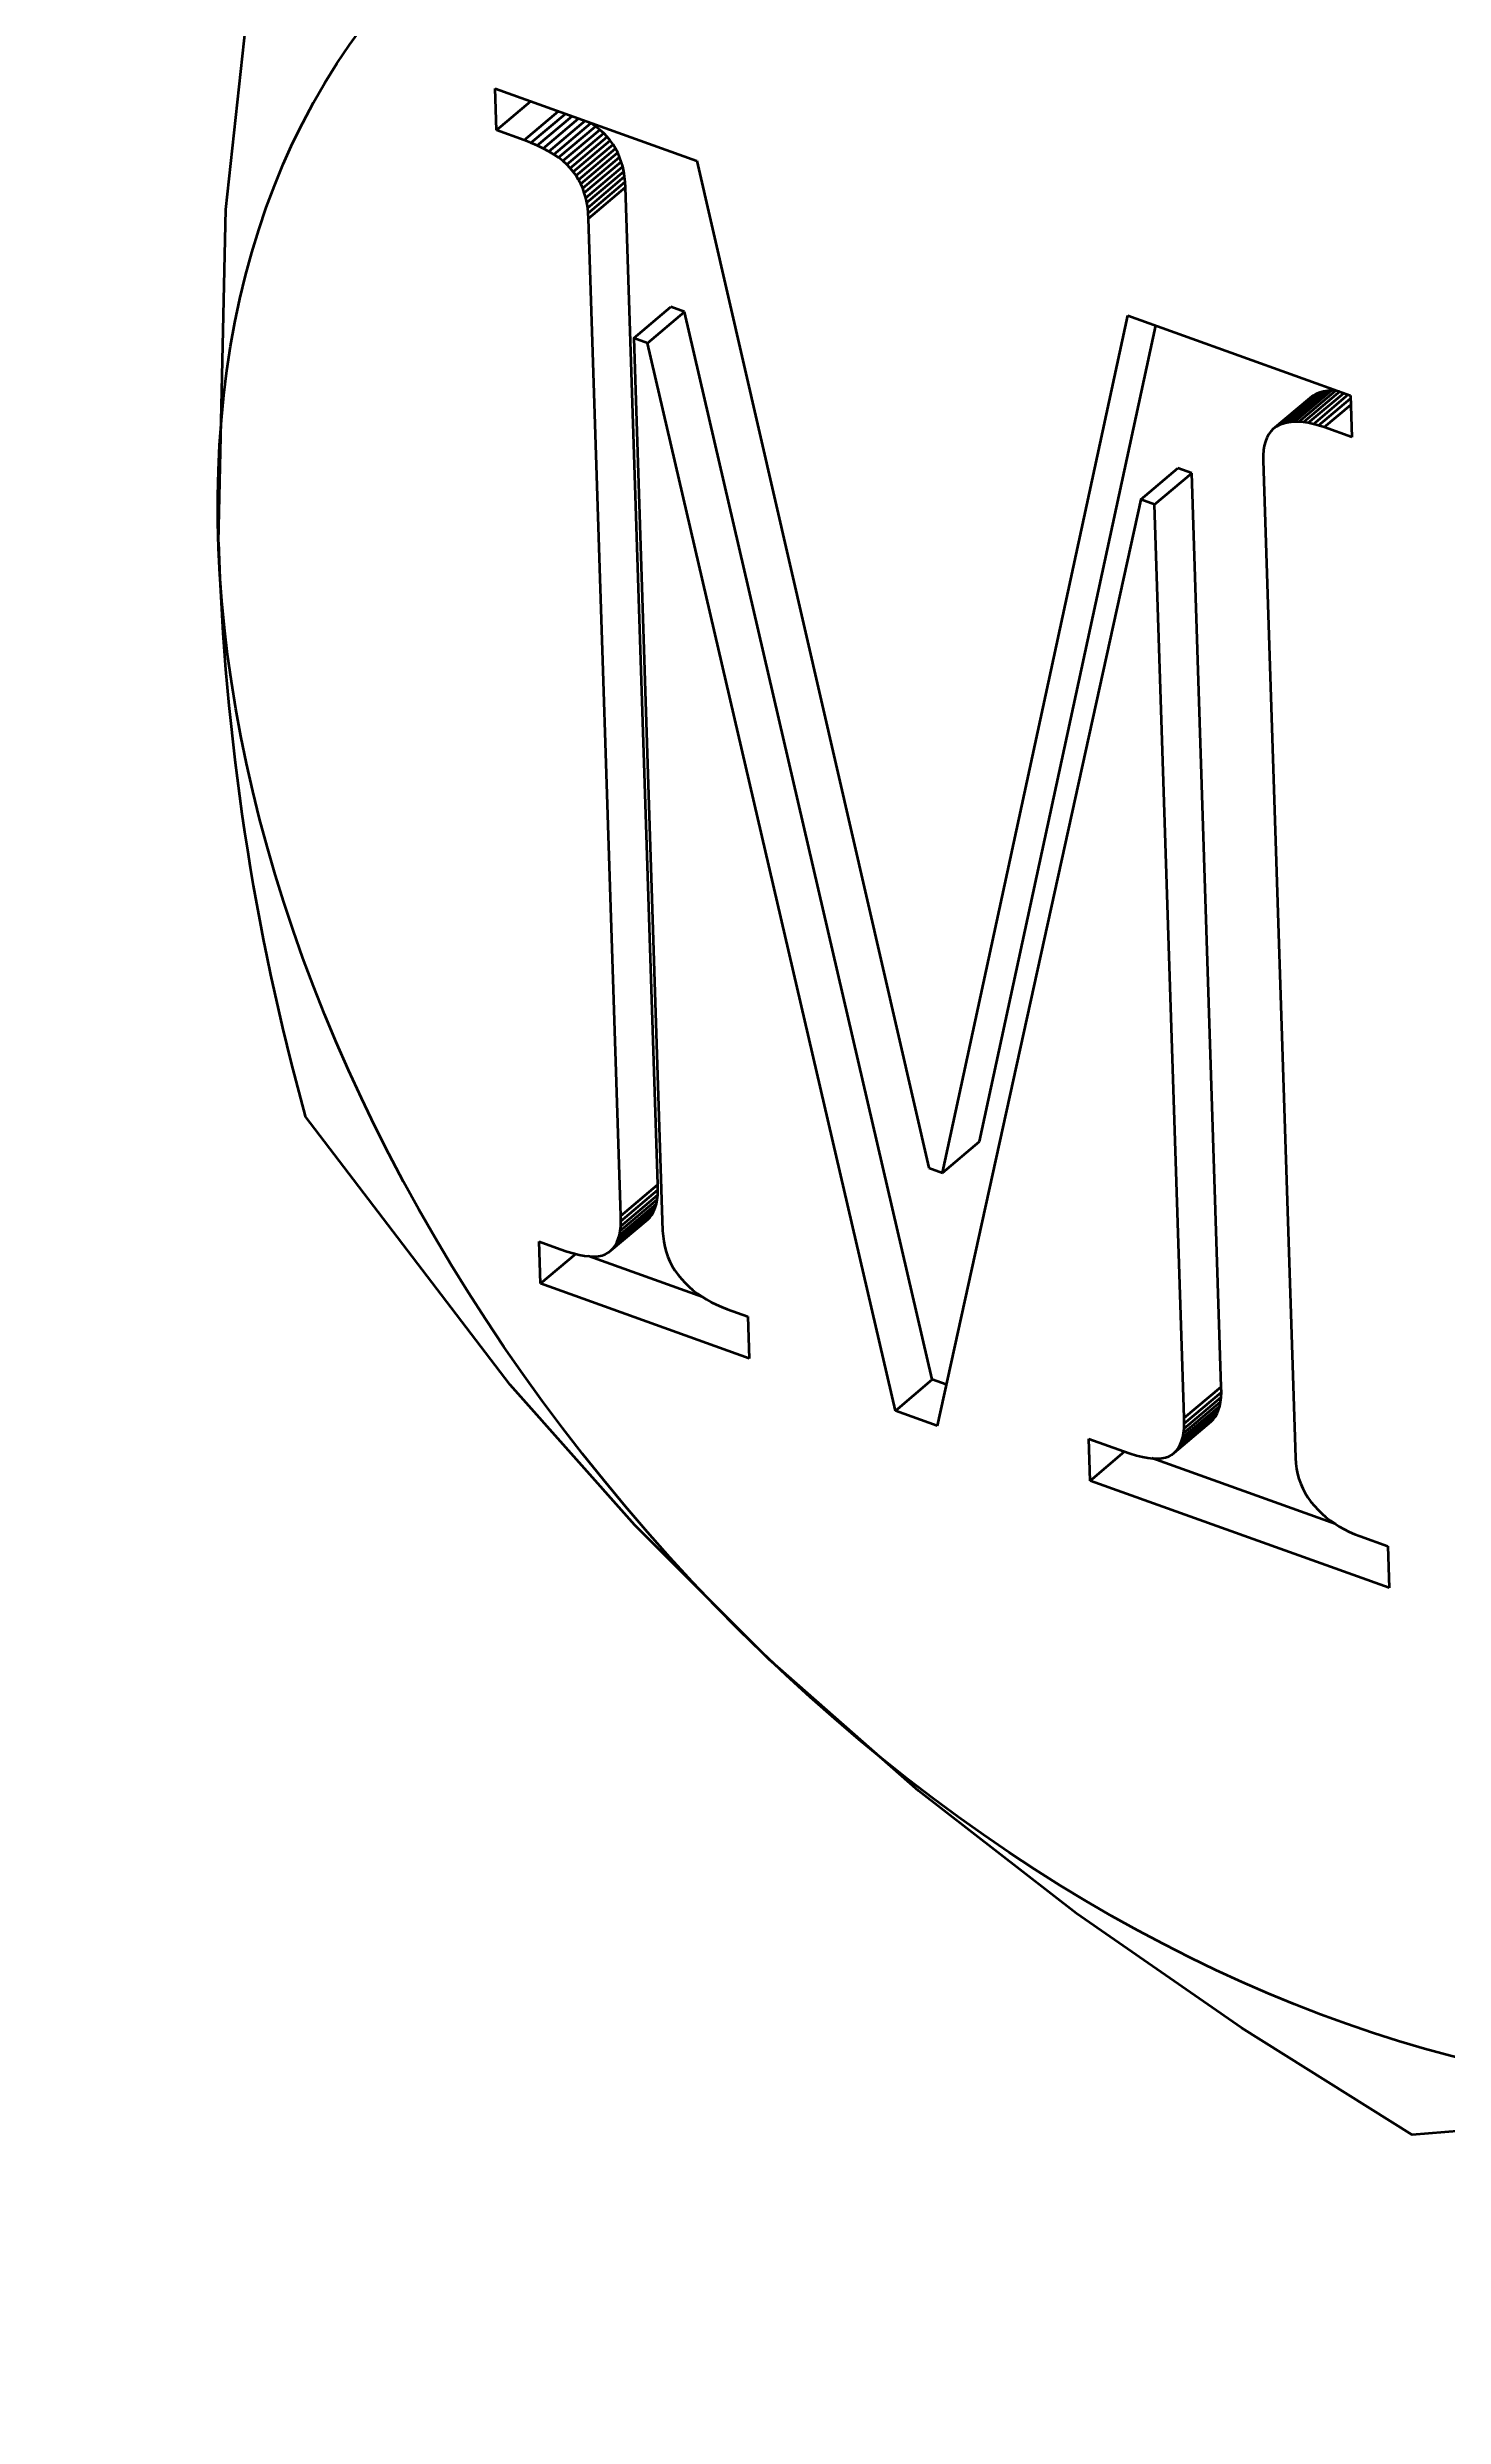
# Model space of a CAD drawing. Header units: millimetres. Extents: x 7914 to 16415, y -883 to 305.
# Drawn here: x 9129.92 to 9135.23, y -370.65 to -361.64 of the extents above; entities that cross this region are included whole.
import ezdxf

# ---------------------------------------------------------------- set-up
doc = ezdxf.new("R2010")
doc.units = ezdxf.units.MM
doc.layers.add('word_dim', color=253, linetype='Continuous')
doc.styles.get("Standard").update_dxf_attribs({"font": 'romans.shx', "bigfont": 'bigfont.shx'})
doc.dimstyles.new('RS1-4', dxfattribs={"dimscale": 4, "dimtxt": 3.5, "dimasz": 3, "dimexe": 1, "dimexo": 0, "dimgap": 1, "dimtad": 3, "dimdsep": 46, "dimtxsty": 'Standard', "dimblk1": 'OPEN', "dimblk2": 'OPEN', "dimsah": 1, "dimcen": 0, "dimclrd": 256, "dimclre": 256, "dimclrt": 3, "dimadec": 0, "dimazin": 0, "dimtfac": 1, "dimtmove": 0, "dimatfit": 3, "dimldrblk": 'OPEN', "dimfxl": 0, "dimtolj": 1, "dimtzin": 0, "dimarcsym": 0})

# ---------------------------------------------------------------- blocks, each defined once
blk = doc.blocks.new('A$C091E3375')
at = {"color": 7, "lineweight": 35, "ltscale": 0.003979}
for p, q in [((-26.1671, -94.5188), (-26.1722, -94.3598)), ((-22.9198, -95.5268), (-22.9146, -95.6858))]:
    blk.add_line(p, q, dxfattribs=at)
at = {"color": 7, "lineweight": 35, "ltscale": 0.020368}
blk.add_line((-26.1722, -94.3598), (-25.4054, -94.6349), dxfattribs=at)
at = {"color": 7, "lineweight": 35, "ltscale": 0.004275}
blk.add_line((-26.1671, -94.5188), (-26.0365, -94.4085), dxfattribs=at)
at = {"color": 7, "lineweight": 35, "ltscale": 0.004277}
blk.add_line((-26.0614, -94.5568), (-25.9306, -94.4465), dxfattribs=at)
at = {"color": 7, "lineweight": 35, "ltscale": 0.00429}
blk.add_line((-26.0356, -94.5665), (-25.9045, -94.4558), dxfattribs=at)
at = {"color": 7, "lineweight": 35, "ltscale": 0.004333}
blk.add_line((-26.0116, -94.5768), (-25.8791, -94.465), dxfattribs=at)
at = {"color": 7, "lineweight": 35, "ltscale": 0.004403}
blk.add_line((-25.989, -94.5875), (-25.8544, -94.4738), dxfattribs=at)
at = {"color": 7, "lineweight": 35, "ltscale": 0.004602}
for p, q in [((-25.968, -94.5987), (-25.8273, -94.4799)), ((-25.9143, -94.6352), (-25.7736, -94.5165)), ((-25.8994, -94.6484), (-25.7587, -94.5297)), ((-25.8862, -94.6621), (-25.7456, -94.5433)), ((-25.8745, -94.6763), (-25.7338, -94.5575)), ((-25.8641, -94.691), (-25.7235, -94.5722)), ((-25.8547, -94.7064), (-25.7141, -94.5876)), ((-25.8389, -94.7393), (-25.6983, -94.6205)), ((-25.8273, -94.7749), (-25.6867, -94.6561)), ((-25.8231, -94.7937), (-25.6824, -94.6749)), ((-25.8199, -94.8132), (-25.6793, -94.6944)), ((-25.8165, -94.8543), (-25.6759, -94.7355)), ((-25.6449, -95.3089), (-25.5042, -95.1901)), ((-25.592, -95.3278), (-25.4514, -95.209)), ((-23.2136, -95.654), (-23.073, -95.5353)), ((-23.2027, -95.6459), (-23.0621, -95.5271)), ((-23.1772, -95.634), (-23.0366, -95.5152)), ((-23.1632, -95.6302), (-23.0225, -95.5114)), ((-23.1481, -95.6277), (-23.0075, -95.5089)), ((-23.1324, -95.6266), (-22.9918, -95.5078)), ((-23.1158, -95.6268), (-22.9752, -95.508)), ((-23.0983, -95.6283), (-22.9577, -95.5095)), ((-23.7171, -95.9219), (-23.5765, -95.8031)), ((-23.6643, -95.9409), (-23.5236, -95.8221)), ((-24.4704, -98.4816), (-24.3298, -98.3628)), ((-25.6936, -98.6454), (-25.5529, -98.5267)), ((-25.7037, -98.7334), (-25.5631, -98.6147)), ((-25.6994, -98.7187), (-25.5588, -98.6)), ((-25.6964, -98.7026), (-25.5557, -98.5838)), ((-25.6943, -98.685), (-25.5537, -98.5662)), ((-25.6933, -98.6659), (-25.5527, -98.5471)), ((-25.7315, -98.7779), (-25.5909, -98.6592)), ((-25.7154, -98.7586), (-25.5748, -98.6398)), ((-24.6502, -99.3866), (-24.5096, -99.2678)), ((-23.5524, -99.4535), (-23.4118, -99.3347)), ((-23.5516, -99.4139), (-23.411, -99.2952)), ((-23.5515, -99.4344), (-23.4108, -99.3156)), ((-23.5897, -99.5464), (-23.4491, -99.4277)), ((-23.581, -99.5375), (-23.4404, -99.4187)), ((-23.5736, -99.5271), (-23.4329, -99.4083)), ((-23.5671, -99.5152), (-23.4265, -99.3965)), ((-23.5618, -99.5019), (-23.4212, -99.3832)), ((-23.5576, -99.4872), (-23.4169, -99.3685))]:
    blk.add_line(p, q, dxfattribs=at)
at = {"color": 7, "lineweight": 35, "ltscale": 0.002808}
for p, q in [((-26.0614, -94.5568), (-26.1671, -94.5188)), ((-22.9146, -95.6858), (-23.0203, -95.6479)), ((-22.8836, -99.8631), (-22.7779, -99.9011))]:
    blk.add_line(p, q, dxfattribs=at)
at = {"color": 7, "lineweight": 35, "ltscale": 0.00068811}
blk.add_line((-26.0356, -94.5665), (-26.0614, -94.5568), dxfattribs=at)
at = {"color": 7, "lineweight": 35, "ltscale": 0.000653568}
blk.add_line((-26.0116, -94.5768), (-26.0356, -94.5665), dxfattribs=at)
at = {"color": 7, "lineweight": 35, "ltscale": 0.004604}
for p, q in [((-25.9486, -94.6104), (-25.8078, -94.4916)), ((-25.8464, -94.7225), (-25.7056, -94.6037)), ((-25.8327, -94.7568), (-25.692, -94.638)), ((-25.8177, -94.8334), (-25.677, -94.7146)), ((-25.723, -98.769), (-25.5822, -98.6503)), ((-25.7091, -98.7468), (-25.5683, -98.628)), ((-23.5545, -99.4711), (-23.4138, -99.3523))]:
    blk.add_line(p, q, dxfattribs=at)
at = {"color": 7, "lineweight": 35, "ltscale": 0.004603}
blk.add_line((-25.9306, -94.6225), (-25.7899, -94.5038), dxfattribs=at)
at = {"color": 7, "lineweight": 35, "ltscale": 0.00054257}
blk.add_line((-25.7899, -94.5038), (-25.8078, -94.4916), dxfattribs=at)
at = {"color": 7, "lineweight": 35, "ltscale": 0.000514303}
for p, q in [((-25.7736, -94.5165), (-25.7899, -94.5038)), ((-23.0131, -99.7911), (-22.9969, -99.8037))]:
    blk.add_line(p, q, dxfattribs=at)
at = {"color": 7, "lineweight": 35, "ltscale": 0.00049724}
for p, q in [((-25.7587, -94.5297), (-25.7736, -94.5165)), ((-25.8994, -94.6484), (-25.9143, -94.6352))]:
    blk.add_line(p, q, dxfattribs=at)
at = {"color": 7, "lineweight": 35, "ltscale": 0.000474821}
for p, q in [((-25.7456, -94.5433), (-25.7587, -94.5297)), ((-25.8862, -94.6621), (-25.8994, -94.6484))]:
    blk.add_line(p, q, dxfattribs=at)
at = {"color": 7, "lineweight": 35, "ltscale": 0.00045951}
for p, q in [((-25.7338, -94.5575), (-25.7456, -94.5433)), ((-25.8745, -94.6763), (-25.8862, -94.6621))]:
    blk.add_line(p, q, dxfattribs=at)
at = {"color": 7, "lineweight": 35, "ltscale": 0.00045002}
for p, q in [((-25.7235, -94.5722), (-25.7338, -94.5575)), ((-25.8641, -94.691), (-25.8745, -94.6763))]:
    blk.add_line(p, q, dxfattribs=at)
at = {"color": 7, "lineweight": 35, "ltscale": 0.000451941}
for p, q in [((-25.7141, -94.5876), (-25.7235, -94.5722)), ((-25.8547, -94.7064), (-25.8641, -94.691))]:
    blk.add_line(p, q, dxfattribs=at)
at = {"color": 7, "lineweight": 35, "ltscale": 0.000624539}
blk.add_line((-25.989, -94.5875), (-26.0116, -94.5768), dxfattribs=at)
at = {"color": 7, "lineweight": 35, "ltscale": 0.000595273}
blk.add_line((-25.968, -94.5987), (-25.989, -94.5875), dxfattribs=at)
at = {"color": 7, "lineweight": 35, "ltscale": 0.000566814}
blk.add_line((-25.9486, -94.6104), (-25.968, -94.5987), dxfattribs=at)
at = {"color": 7, "lineweight": 35, "ltscale": 0.000541713}
blk.add_line((-25.9306, -94.6225), (-25.9486, -94.6104), dxfattribs=at)
at = {"color": 7, "lineweight": 35, "ltscale": 0.000517649}
blk.add_line((-25.9143, -94.6352), (-25.9306, -94.6225), dxfattribs=at)
at = {"color": 7, "lineweight": 35, "ltscale": 0.000453196}
blk.add_line((-25.7056, -94.6037), (-25.7141, -94.5876), dxfattribs=at)
at = {"color": 7, "lineweight": 35, "ltscale": 0.000459226}
blk.add_line((-25.6983, -94.6205), (-25.7056, -94.6037), dxfattribs=at)
at = {"color": 7, "lineweight": 35, "ltscale": 0.000464359}
blk.add_line((-25.692, -94.638), (-25.6983, -94.6205), dxfattribs=at)
at = {"color": 7, "lineweight": 35, "ltscale": 0.000471803}
blk.add_line((-25.6867, -94.6561), (-25.692, -94.638), dxfattribs=at)
at = {"color": 7, "lineweight": 35, "ltscale": 0.000481956}
for p, q in [((-25.6824, -94.6749), (-25.6867, -94.6561)), ((-25.8231, -94.7937), (-25.8273, -94.7749))]:
    blk.add_line(p, q, dxfattribs=at)
at = {"color": 7, "lineweight": 35, "ltscale": 0.098199}
blk.add_line((-25.4054, -94.6349), (-24.5233, -98.4626), dxfattribs=at)
at = {"color": 7, "lineweight": 35, "ltscale": 0.000451786}
blk.add_line((-25.8464, -94.7225), (-25.8547, -94.7064), dxfattribs=at)
at = {"color": 7, "lineweight": 35, "ltscale": 0.000460452}
blk.add_line((-25.8389, -94.7393), (-25.8464, -94.7225), dxfattribs=at)
at = {"color": 7, "lineweight": 35, "ltscale": 0.000463325}
blk.add_line((-25.8327, -94.7568), (-25.8389, -94.7393), dxfattribs=at)
at = {"color": 7, "lineweight": 35, "ltscale": 0.000494686}
for p, q in [((-25.6793, -94.6944), (-25.6824, -94.6749)), ((-25.8199, -94.8132), (-25.8231, -94.7937))]:
    blk.add_line(p, q, dxfattribs=at)
at = {"color": 7, "lineweight": 35, "ltscale": 0.000508383}
blk.add_line((-25.677, -94.7146), (-25.6793, -94.6944), dxfattribs=at)
at = {"color": 7, "lineweight": 35, "ltscale": 0.000522573}
blk.add_line((-25.6759, -94.7355), (-25.677, -94.7146), dxfattribs=at)
at = {"color": 7, "lineweight": 35, "ltscale": 0.094828}
for p, q in [((-25.5529, -98.5267), (-25.6759, -94.7355)), ((-25.6936, -98.6454), (-25.8165, -94.8543)), ((-23.2515, -95.7746), (-23.1286, -99.5657))]:
    blk.add_line(p, q, dxfattribs=at)
at = {"color": 7, "lineweight": 35, "ltscale": 0.000472661}
blk.add_line((-25.8273, -94.7749), (-25.8327, -94.7568), dxfattribs=at)
at = {"color": 7, "lineweight": 35, "ltscale": 0.000508044}
blk.add_line((-25.8177, -94.8334), (-25.8199, -94.8132), dxfattribs=at)
at = {"color": 7, "lineweight": 35, "ltscale": 0.000522742}
blk.add_line((-25.8165, -94.8543), (-25.8177, -94.8334), dxfattribs=at)
at = {"color": 7, "lineweight": 35, "ltscale": 0.001404}
for p, q in [((-25.4514, -95.209), (-25.5042, -95.1901)), ((-25.592, -95.3278), (-25.6449, -95.3089)), ((-23.5236, -95.8221), (-23.5765, -95.8031)), ((-23.6643, -95.9409), (-23.7171, -95.9219)), ((-24.5233, -98.4626), (-24.4704, -98.4816))]:
    blk.add_line(p, q, dxfattribs=at)
at = {"color": 7, "lineweight": 35, "ltscale": 0.104165}
for p, q in [((-24.5096, -99.2678), (-25.4514, -95.209)), ((-24.6502, -99.3866), (-25.592, -95.3278))]:
    blk.add_line(p, q, dxfattribs=at)
at = {"color": 7, "lineweight": 35, "ltscale": 0.083343}
blk.add_line((-24.4704, -98.4816), (-23.7659, -95.2231), dxfattribs=at)
at = {"color": 7, "lineweight": 35, "ltscale": 0.079326}
blk.add_line((-24.3298, -98.3628), (-23.6593, -95.2614), dxfattribs=at)
at = {"color": 7, "lineweight": 35, "ltscale": 0.022476}
blk.add_line((-23.7659, -95.2231), (-22.9198, -95.5268), dxfattribs=at)
at = {"color": 7, "lineweight": 35, "ltscale": 0.084882}
blk.add_line((-25.6449, -95.3089), (-25.5349, -98.7024), dxfattribs=at)
at = {"color": 7, "lineweight": 35, "ltscale": 0.004601}
blk.add_line((-23.1905, -95.6392), (-23.0499, -95.5205), dxfattribs=at)
at = {"color": 7, "lineweight": 35, "ltscale": 0.004405}
blk.add_line((-23.0802, -95.6312), (-22.9455, -95.5175), dxfattribs=at)
at = {"color": 7, "lineweight": 35, "ltscale": 0.000339966}
for p, q in [((-23.0621, -95.5271), (-23.073, -95.5353)), ((-23.2027, -95.6459), (-23.2136, -95.654))]:
    blk.add_line(p, q, dxfattribs=at)
at = {"color": 7, "lineweight": 35, "ltscale": 0.000346828}
blk.add_line((-23.0499, -95.5205), (-23.0621, -95.5271), dxfattribs=at)
at = {"color": 7, "lineweight": 35, "ltscale": 0.004332}
blk.add_line((-23.061, -95.6354), (-22.9287, -95.5235), dxfattribs=at)
at = {"color": 7, "lineweight": 35, "ltscale": 0.00035759}
for p, q in [((-23.0366, -95.5152), (-23.0499, -95.5205)), ((-25.5683, -98.628), (-25.5631, -98.6147)), ((-23.4265, -99.3965), (-23.4212, -99.3832)), ((-23.5671, -99.5152), (-23.5618, -99.5019))]:
    blk.add_line(p, q, dxfattribs=at)
at = {"color": 7, "lineweight": 35, "ltscale": 0.003982}
blk.add_line((-23.0411, -95.6409), (-22.9194, -95.5381), dxfattribs=at)
at = {"color": 7, "lineweight": 35, "ltscale": 0.00036388}
for p, q in [((-23.0225, -95.5114), (-23.0366, -95.5152)), ((-23.1632, -95.6302), (-23.1772, -95.634))]:
    blk.add_line(p, q, dxfattribs=at)
at = {"color": 7, "lineweight": 35, "ltscale": 0.000380544}
for p, q in [((-23.0075, -95.5089), (-23.0225, -95.5114)), ((-23.1481, -95.6277), (-23.1632, -95.6302))]:
    blk.add_line(p, q, dxfattribs=at)
at = {"color": 7, "lineweight": 35, "ltscale": 0.003328}
blk.add_line((-23.0203, -95.6479), (-22.9187, -95.5619), dxfattribs=at)
at = {"color": 7, "lineweight": 35, "ltscale": 0.000394634}
for p, q in [((-22.9918, -95.5078), (-23.0075, -95.5089)), ((-23.1324, -95.6266), (-23.1481, -95.6277))]:
    blk.add_line(p, q, dxfattribs=at)
at = {"color": 7, "lineweight": 35, "ltscale": 0.000415064}
for p, q in [((-22.9752, -95.508), (-22.9918, -95.5078)), ((-23.1158, -95.6268), (-23.1324, -95.6266))]:
    blk.add_line(p, q, dxfattribs=at)
at = {"color": 7, "lineweight": 35, "ltscale": 0.000347556}
blk.add_line((-23.1905, -95.6392), (-23.2027, -95.6459), dxfattribs=at)
at = {"color": 7, "lineweight": 35, "ltscale": 0.000357033}
blk.add_line((-23.1772, -95.634), (-23.1905, -95.6392), dxfattribs=at)
at = {"color": 7, "lineweight": 35, "ltscale": 0.000438065}
blk.add_line((-23.0983, -95.6283), (-23.1158, -95.6268), dxfattribs=at)
at = {"color": 7, "lineweight": 35, "ltscale": 0.000460333}
blk.add_line((-23.0802, -95.6312), (-23.0983, -95.6283), dxfattribs=at)
at = {"color": 7, "lineweight": 35, "ltscale": 0.000490887}
blk.add_line((-23.061, -95.6354), (-23.0802, -95.6312), dxfattribs=at)
at = {"color": 7, "lineweight": 35, "ltscale": 0.000516045}
blk.add_line((-23.0411, -95.6409), (-23.061, -95.6354), dxfattribs=at)
at = {"color": 7, "lineweight": 35, "ltscale": 0.000547185}
blk.add_line((-23.0203, -95.6479), (-23.0411, -95.6409), dxfattribs=at)
at = {"color": 7, "lineweight": 35, "ltscale": 0.000474212}
blk.add_line((-23.2502, -95.7352), (-23.2515, -95.7541), dxfattribs=at)
at = {"color": 7, "lineweight": 35, "ltscale": 0.000438997}
blk.add_line((-23.2474, -95.7179), (-23.2502, -95.7352), dxfattribs=at)
at = {"color": 7, "lineweight": 35, "ltscale": 0.000409311}
blk.add_line((-23.2434, -95.702), (-23.2474, -95.7179), dxfattribs=at)
at = {"color": 7, "lineweight": 35, "ltscale": 0.00038147}
blk.add_line((-23.238, -95.6877), (-23.2434, -95.702), dxfattribs=at)
at = {"color": 7, "lineweight": 35, "ltscale": 0.000363159}
blk.add_line((-23.2312, -95.6749), (-23.238, -95.6877), dxfattribs=at)
at = {"color": 7, "lineweight": 35, "ltscale": 0.000345537}
blk.add_line((-23.2231, -95.6637), (-23.2312, -95.6749), dxfattribs=at)
at = {"color": 7, "lineweight": 35, "ltscale": 0.0003388}
blk.add_line((-23.2136, -95.654), (-23.2231, -95.6637), dxfattribs=at)
at = {"color": 7, "lineweight": 35, "ltscale": 0.086871}
for p, q in [((-23.411, -99.2952), (-23.5236, -95.8221)), ((-23.5516, -99.4139), (-23.6643, -95.9409))]:
    blk.add_line(p, q, dxfattribs=at)
at = {"color": 7, "lineweight": 35, "ltscale": 0.000511169}
blk.add_line((-23.2515, -95.7541), (-23.2515, -95.7746), dxfattribs=at)
at = {"color": 7, "lineweight": 35, "ltscale": 0.090144}
blk.add_line((-23.7171, -95.9219), (-24.4915, -99.4435), dxfattribs=at)
at = {"color": 7, "lineweight": 35, "ltscale": 0.000511206}
for p, q in [((-25.5527, -98.5471), (-25.5529, -98.5267)), ((-25.6933, -98.6659), (-25.6936, -98.6454))]:
    blk.add_line(p, q, dxfattribs=at)
at = {"color": 7, "lineweight": 35, "ltscale": 0.000382935}
for p, q in [((-25.5631, -98.6147), (-25.5588, -98.6)), ((-25.7037, -98.7334), (-25.6994, -98.7187)), ((-23.4212, -99.3832), (-23.4169, -99.3685)), ((-23.5618, -99.5019), (-23.5576, -99.4872))]:
    blk.add_line(p, q, dxfattribs=at)
at = {"color": 7, "lineweight": 35, "ltscale": 0.000411493}
for p, q in [((-25.5588, -98.6), (-25.5557, -98.5838)), ((-25.6994, -98.7187), (-25.6964, -98.7026)), ((-23.5576, -99.4872), (-23.5545, -99.4711))]:
    blk.add_line(p, q, dxfattribs=at)
at = {"color": 7, "lineweight": 35, "ltscale": 0.000442505}
for p, q in [((-25.5557, -98.5838), (-25.5537, -98.5662)), ((-25.6964, -98.7026), (-25.6943, -98.685)), ((-23.5545, -99.4711), (-23.5524, -99.4535))]:
    blk.add_line(p, q, dxfattribs=at)
at = {"color": 7, "lineweight": 35, "ltscale": 0.000478224}
for p, q in [((-25.5537, -98.5662), (-25.5527, -98.5471)), ((-25.6943, -98.685), (-25.6933, -98.6659)), ((-23.4118, -99.3347), (-23.4108, -99.3156)), ((-23.5524, -99.4535), (-23.5515, -99.4344))]:
    blk.add_line(p, q, dxfattribs=at)
at = {"color": 7, "lineweight": 35, "ltscale": 0.00031077}
for p, q in [((-25.5909, -98.6592), (-25.5822, -98.6503)), ((-23.4491, -99.4277), (-23.4404, -99.4187)), ((-23.5897, -99.5464), (-23.581, -99.5375))]:
    blk.add_line(p, q, dxfattribs=at)
at = {"color": 7, "lineweight": 35, "ltscale": 0.000320525}
for p, q in [((-25.5822, -98.6503), (-25.5748, -98.6398)), ((-23.4404, -99.4187), (-23.4329, -99.4083)), ((-23.581, -99.5375), (-23.5736, -99.5271))]:
    blk.add_line(p, q, dxfattribs=at)
at = {"color": 7, "lineweight": 35, "ltscale": 0.000337326}
for p, q in [((-25.5748, -98.6398), (-25.5683, -98.628)), ((-23.4329, -99.4083), (-23.4265, -99.3965)), ((-23.5736, -99.5271), (-23.5671, -99.5152))]:
    blk.add_line(p, q, dxfattribs=at)
at = {"color": 7, "lineweight": 35, "ltscale": 0.000522929}
blk.add_line((-25.5349, -98.7024), (-25.5335, -98.7233), dxfattribs=at)
at = {"color": 7, "lineweight": 35, "ltscale": 0.00398}
for p, q in [((-25.9987, -98.9028), (-26.004, -98.7436)), ((-25.2106, -99.0282), (-25.2055, -99.1874)), ((-23.9097, -99.6523), (-23.9149, -99.4932)), ((-22.7779, -99.9011), (-22.7728, -100.0602))]:
    blk.add_line(p, q, dxfattribs=at)
at = {"color": 7, "lineweight": 35, "ltscale": 0.002107}
for p, q in [((-26.004, -98.7436), (-25.9246, -98.7721)), ((-25.29, -98.9998), (-25.2106, -99.0282))]:
    blk.add_line(p, q, dxfattribs=at)
at = {"color": 7, "lineweight": 35, "ltscale": 0.004362}
blk.add_line((-25.9987, -98.9028), (-25.8654, -98.7901), dxfattribs=at)
at = {"color": 7, "lineweight": 35, "ltscale": 0.000676507}
for p, q in [((-25.9246, -98.7721), (-25.899, -98.7807)), ((-23.7828, -99.5406), (-23.7572, -99.5492))]:
    blk.add_line(p, q, dxfattribs=at)
at = {"color": 7, "lineweight": 35, "ltscale": 0.000626711}
for p, q in [((-25.899, -98.7807), (-25.875, -98.7878)), ((-23.7572, -99.5492), (-23.7331, -99.5563))]:
    blk.add_line(p, q, dxfattribs=at)
at = {"color": 7, "lineweight": 35, "ltscale": 0.000574388}
for p, q in [((-25.875, -98.7878), (-25.8526, -98.7932)), ((-23.7331, -99.5563), (-23.7108, -99.5617))]:
    blk.add_line(p, q, dxfattribs=at)
at = {"color": 7, "lineweight": 35, "ltscale": 0.000530631}
for p, q in [((-25.8526, -98.7932), (-25.8317, -98.797)), ((-23.7108, -99.5617), (-23.6899, -99.5655))]:
    blk.add_line(p, q, dxfattribs=at)
at = {"color": 7, "lineweight": 35, "ltscale": 0.00047906}
blk.add_line((-25.8317, -98.797), (-25.8127, -98.7992), dxfattribs=at)
at = {"color": 7, "lineweight": 35, "ltscale": 0.011552}
blk.add_line((-25.3822, -98.9548), (-25.8171, -98.7987), dxfattribs=at)
at = {"color": 7, "lineweight": 35, "ltscale": 0.000439668}
blk.add_line((-25.8127, -98.7992), (-25.7951, -98.7997), dxfattribs=at)
at = {"color": 7, "lineweight": 35, "ltscale": 0.000397786}
for p, q in [((-25.7951, -98.7997), (-25.7793, -98.7986)), ((-23.6533, -99.5682), (-23.6374, -99.5671))]:
    blk.add_line(p, q, dxfattribs=at)
at = {"color": 7, "lineweight": 35, "ltscale": 0.000363313}
blk.add_line((-25.7793, -98.7986), (-25.765, -98.7959), dxfattribs=at)
at = {"color": 7, "lineweight": 35, "ltscale": 0.00033586}
blk.add_line((-25.765, -98.7959), (-25.7523, -98.7915), dxfattribs=at)
at = {"color": 7, "lineweight": 35, "ltscale": 0.000315411}
for p, q in [((-25.7523, -98.7915), (-25.7412, -98.7855)), ((-23.6104, -99.56), (-23.5993, -99.554))]:
    blk.add_line(p, q, dxfattribs=at)
at = {"color": 7, "lineweight": 35, "ltscale": 0.00030647}
for p, q in [((-25.7412, -98.7855), (-25.7315, -98.7779)), ((-23.5993, -99.554), (-23.5897, -99.5464))]:
    blk.add_line(p, q, dxfattribs=at)
at = {"color": 7, "lineweight": 35, "ltscale": 0.00030865}
blk.add_line((-25.7315, -98.7779), (-25.723, -98.769), dxfattribs=at)
at = {"color": 7, "lineweight": 35, "ltscale": 0.000322307}
blk.add_line((-25.723, -98.769), (-25.7154, -98.7586), dxfattribs=at)
at = {"color": 7, "lineweight": 35, "ltscale": 0.000335874}
blk.add_line((-25.7154, -98.7586), (-25.7091, -98.7468), dxfattribs=at)
at = {"color": 7, "lineweight": 35, "ltscale": 0.000358721}
blk.add_line((-25.7091, -98.7468), (-25.7037, -98.7334), dxfattribs=at)
at = {"color": 7, "lineweight": 35, "ltscale": 0.000512534}
blk.add_line((-25.5335, -98.7233), (-25.5308, -98.7436), dxfattribs=at)
at = {"color": 7, "lineweight": 35, "ltscale": 0.000502441}
for p, q in [((-25.5308, -98.7436), (-25.5269, -98.7633)), ((-23.1246, -99.607), (-23.1207, -99.6267))]:
    blk.add_line(p, q, dxfattribs=at)
at = {"color": 7, "lineweight": 35, "ltscale": 0.000497448}
blk.add_line((-25.5269, -98.7633), (-25.5218, -98.7825), dxfattribs=at)
at = {"color": 7, "lineweight": 35, "ltscale": 0.000489817}
blk.add_line((-25.5218, -98.7825), (-25.5153, -98.801), dxfattribs=at)
at = {"color": 7, "lineweight": 35, "ltscale": 0.000490681}
blk.add_line((-25.5153, -98.801), (-25.5075, -98.819), dxfattribs=at)
at = {"color": 7, "lineweight": 35, "ltscale": 0.000490016}
for p, q in [((-25.5075, -98.819), (-25.4985, -98.8364)), ((-23.1013, -99.6824), (-23.0922, -99.6998))]:
    blk.add_line(p, q, dxfattribs=at)
at = {"color": 7, "lineweight": 35, "ltscale": 0.00049462}
blk.add_line((-25.4985, -98.8364), (-25.4881, -98.8533), dxfattribs=at)
at = {"color": 7, "lineweight": 35, "ltscale": 0.000498792}
for p, q in [((-25.4881, -98.8533), (-25.4765, -98.8695)), ((-23.0819, -99.7166), (-23.0703, -99.7328))]:
    blk.add_line(p, q, dxfattribs=at)
at = {"color": 7, "lineweight": 35, "ltscale": 0.00050718}
blk.add_line((-25.4765, -98.8695), (-25.4636, -98.8851), dxfattribs=at)
at = {"color": 7, "lineweight": 35, "ltscale": 0.000510677}
for p, q in [((-25.4636, -98.8851), (-25.4497, -98.9001)), ((-23.0572, -99.7485), (-23.0433, -99.7635))]:
    blk.add_line(p, q, dxfattribs=at)
at = {"color": 7, "lineweight": 35, "ltscale": 0.021068}
blk.add_line((-25.2055, -99.1874), (-25.9987, -98.9028), dxfattribs=at)
at = {"color": 7, "lineweight": 35, "ltscale": 0.000512598}
blk.add_line((-25.4497, -98.9001), (-25.4349, -98.9143), dxfattribs=at)
at = {"color": 7, "lineweight": 35, "ltscale": 0.000509436}
blk.add_line((-25.4349, -98.9143), (-25.4195, -98.9277), dxfattribs=at)
at = {"color": 7, "lineweight": 35, "ltscale": 0.000515241}
blk.add_line((-25.4195, -98.9277), (-25.4033, -98.9404), dxfattribs=at)
at = {"color": 7, "lineweight": 35, "ltscale": 0.000517271}
for p, q in [((-25.4033, -98.9404), (-25.3863, -98.9522)), ((-22.9969, -99.8037), (-22.9799, -99.8155))]:
    blk.add_line(p, q, dxfattribs=at)
at = {"color": 7, "lineweight": 35, "ltscale": 0.000524212}
blk.add_line((-25.3863, -98.9522), (-25.3685, -98.9632), dxfattribs=at)
at = {"color": 7, "lineweight": 35, "ltscale": 0.000528062}
blk.add_line((-25.3685, -98.9632), (-25.3501, -98.9736), dxfattribs=at)
at = {"color": 7, "lineweight": 35, "ltscale": 0.000537733}
blk.add_line((-25.3501, -98.9736), (-25.3308, -98.9831), dxfattribs=at)
at = {"color": 7, "lineweight": 35, "ltscale": 0.000545985}
blk.add_line((-25.3308, -98.9831), (-25.3107, -98.9918), dxfattribs=at)
at = {"color": 7, "lineweight": 35, "ltscale": 0.000555975}
blk.add_line((-25.3107, -98.9918), (-25.29, -98.9998), dxfattribs=at)
at = {"color": 7, "lineweight": 35, "ltscale": 0.001397}
blk.add_line((-24.457, -99.2867), (-24.5096, -99.2678), dxfattribs=at)
at = {"color": 7, "lineweight": 35, "ltscale": 0.000442157}
blk.add_line((-23.4138, -99.3523), (-23.4118, -99.3347), dxfattribs=at)
at = {"color": 7, "lineweight": 35, "ltscale": 0.000511179}
for p, q in [((-23.4108, -99.3156), (-23.411, -99.2952)), ((-23.5515, -99.4344), (-23.5516, -99.4139))]:
    blk.add_line(p, q, dxfattribs=at)
at = {"color": 7, "lineweight": 35, "ltscale": 0.004215}
blk.add_line((-24.4915, -99.4435), (-24.6502, -99.3866), dxfattribs=at)
at = {"color": 7, "lineweight": 35, "ltscale": 0.000412069}
blk.add_line((-23.4169, -99.3685), (-23.4138, -99.3523), dxfattribs=at)
at = {"color": 7, "lineweight": 35, "ltscale": 0.003508}
blk.add_line((-23.9149, -99.4932), (-23.7828, -99.5406), dxfattribs=at)
at = {"color": 7, "lineweight": 35, "ltscale": 0.004278}
blk.add_line((-23.9097, -99.6523), (-23.779, -99.5419), dxfattribs=at)
at = {"color": 7, "lineweight": 35, "ltscale": 0.000482093}
blk.add_line((-23.6899, -99.5655), (-23.6707, -99.5677), dxfattribs=at)
at = {"color": 7, "lineweight": 35, "ltscale": 0.018575}
blk.add_line((-22.9759, -99.8181), (-23.6752, -99.5672), dxfattribs=at)
at = {"color": 7, "lineweight": 35, "ltscale": 0.000436617}
blk.add_line((-23.6707, -99.5677), (-23.6533, -99.5682), dxfattribs=at)
at = {"color": 7, "lineweight": 35, "ltscale": 0.000366313}
blk.add_line((-23.6374, -99.5671), (-23.623, -99.5644), dxfattribs=at)
at = {"color": 7, "lineweight": 35, "ltscale": 0.000332977}
blk.add_line((-23.623, -99.5644), (-23.6104, -99.56), dxfattribs=at)
at = {"color": 7, "lineweight": 35, "ltscale": 0.000524656}
blk.add_line((-23.1286, -99.5657), (-23.1272, -99.5867), dxfattribs=at)
at = {"color": 7, "lineweight": 35, "ltscale": 0.000512143}
blk.add_line((-23.1272, -99.5867), (-23.1246, -99.607), dxfattribs=at)
at = {"color": 7, "lineweight": 35, "ltscale": 0.030198}
blk.add_line((-22.7728, -100.0602), (-23.9097, -99.6523), dxfattribs=at)
at = {"color": 7, "lineweight": 35, "ltscale": 0.000495974}
blk.add_line((-23.1207, -99.6267), (-23.1156, -99.6459), dxfattribs=at)
at = {"color": 7, "lineweight": 35, "ltscale": 0.00049227}
blk.add_line((-23.1156, -99.6459), (-23.109, -99.6644), dxfattribs=at)
at = {"color": 7, "lineweight": 35, "ltscale": 0.000489474}
blk.add_line((-23.109, -99.6644), (-23.1013, -99.6824), dxfattribs=at)
at = {"color": 7, "lineweight": 35, "ltscale": 0.000493322}
blk.add_line((-23.0922, -99.6998), (-23.0819, -99.7166), dxfattribs=at)
at = {"color": 7, "lineweight": 35, "ltscale": 0.000510303}
blk.add_line((-23.0703, -99.7328), (-23.0572, -99.7485), dxfattribs=at)
at = {"color": 7, "lineweight": 35, "ltscale": 0.000509342}
blk.add_line((-23.0433, -99.7635), (-23.0286, -99.7776), dxfattribs=at)
at = {"color": 7, "lineweight": 35, "ltscale": 0.000512741}
blk.add_line((-23.0286, -99.7776), (-23.0131, -99.7911), dxfattribs=at)
at = {"color": 7, "lineweight": 35, "ltscale": 0.00052243}
blk.add_line((-22.9799, -99.8155), (-22.9622, -99.8266), dxfattribs=at)
at = {"color": 7, "lineweight": 35, "ltscale": 0.000529988}
blk.add_line((-22.9622, -99.8266), (-22.9437, -99.8369), dxfattribs=at)
at = {"color": 7, "lineweight": 35, "ltscale": 0.000534998}
blk.add_line((-22.9437, -99.8369), (-22.9245, -99.8464), dxfattribs=at)
at = {"color": 7, "lineweight": 35, "ltscale": 0.000546597}
blk.add_line((-22.9245, -99.8464), (-22.9045, -99.8552), dxfattribs=at)
at = {"color": 7, "lineweight": 35, "ltscale": 0.00055828}
blk.add_line((-22.9045, -99.8552), (-22.8836, -99.8631), dxfattribs=at)
at = {"color": 7, "lineweight": 35}
for points in [[(-27.2237, -96.0847), (-27.1953, -94.8194), (-27.0496, -93.478)], [(-22.6851, -102.139), (-23.3339, -101.7327), (-23.962, -101.298), (-24.5627, -100.8315), (-25.1302, -100.3317), (-25.6401, -99.8219), (-26.1141, -99.2875), (-26.8944, -98.2662)], [(-18.6311, -101.2311), (-19.8678, -101.6254), (-20.9952, -101.9161), (-21.94, -102.0788), (-22.6851, -102.139)]]:
    blk.add_lwpolyline(points, dxfattribs=at)
blk.add_arc((-18.0257, -95.8118), 9.2018, 181.69967, 195.46979, dxfattribs=at)
for centre, major_axis, start_param, end_param in [((-19.9418, -94.9066), (3.8069, -4.5075), 0.707959, 3.141552), ((-20.8419, -95.6668), (-3.8069, 4.5075), 3.849551, 6.283145), ((-23.092, -97.5671), (3.2262, -3.8199), 3.849551495615399, 10.13273680251559)]:
    blk.add_ellipse(centre, major_axis=major_axis, ratio=0.676638, start_param=start_param, end_param=end_param, dxfattribs=at)
blk = doc.blocks.new('aa1')
for p, q in [((-0.4, 0.06667), (0, 0)), ((0, 0), (-1, 0)), ((-0.4, -0.06667), (0, 0))]:
    blk.add_line(p, q)
blk = doc.blocks.new('aa2')
blk.add_circle((0, 0), 1)
blk = doc.blocks.new('*D282')
at = {"layer": 'DEFPOINTS', "color": 0, "linetype": 'Continuous', "ltscale": 2}
for p in [(9257.8142, -338.7895), (9064.6409, -613.4575), (9064.6409, -613.4575)]:
    blk.add_point(p, dxfattribs=at)
at = {"layer": 'word_dim', "linetype": 'Continuous', "lineweight": -2, "ltscale": 2}
blk.add_line((9240.5561, -363.3284), (9081.899, -588.9186), dxfattribs=at)
at = {"layer": 'word_dim', "linetype": 'Continuous', "lineweight": -2, "ltscale": 2, "xscale": 30, "yscale": 30, "zscale": 30}
for name, p, rotation in [('aa1', (9257.8142, -338.7895), 54.88136851604255), ('aa2', (9064.6409, -613.4575), 234.8813685160425)]:
    blk.add_blockref(name, p, dxfattribs=dict(at, rotation=rotation))
at = {"layer": 'word_dim', "color": 3, "linetype": 'Continuous', "ltscale": 2, "insert": (9161.2275, -476.1235), "char_height": 0.000004, "attachment_point": 5, "rotation": 54.88137}
blk.add_mtext('\\A1;335.8', dxfattribs=at)
blk = doc.blocks.new('_Open')
at = {"color": 0, "lineweight": -2}
for p, q in [((-1, 0.16667), (0, 0)), ((-1, -0.16667), (0, 0)), ((0, 0), (-1, 0))]:
    blk.add_line(p, q, dxfattribs=at)
blk = doc.blocks.new('*D284')
at = {"layer": 'DEFPOINTS', "color": 0, "linetype": 'Continuous', "ltscale": 2}
for p in [(9135.4221, -350.3676), (8921.3064, -448.8116), (8921.3064, -448.8116)]:
    blk.add_point(p, dxfattribs=at)
at = {"layer": 'word_dim', "linetype": 'Continuous', "lineweight": -2, "ltscale": 2}
blk.add_line((9108.165, -362.8996), (8948.5635, -436.2796), dxfattribs=at)
at = {"layer": 'word_dim', "linetype": 'Continuous', "lineweight": -2, "ltscale": 2, "xscale": 30, "yscale": 30, "zscale": 30}
for name, p, rotation in [('aa1', (9135.4221, -350.3676), 24.69156342729614), ('aa2', (8921.3064, -448.8116), 204.6915634272961)]:
    blk.add_blockref(name, p, dxfattribs=dict(at, rotation=rotation))
at = {"layer": 'word_dim', "color": 3, "linetype": 'Continuous', "ltscale": 2, "insert": (9028.3642, -399.5896), "char_height": 0.000004, "attachment_point": 5, "rotation": 24.69156}
blk.add_mtext('\\A1;235.66', dxfattribs=at)

msp = doc.modelspace()

# ---------------------------------------------------------------- block references
at = {"layer": 'word_dim', "linetype": 'Continuous', "ltscale": 2}
msp.add_blockref('A$C091E3375', (9157.7924, -267.4349), dxfattribs=at)

# ---------------------------------------------------------------- dimensions: what is measured, and where the dimension line sits
at = {"layer": 'word_dim', "color": 3, "linetype": 'Continuous', "ltscale": 2}
for p1, p2, picture, middle in [((9257.8142, -338.7895), (9064.6409, -613.4575), '*D282', (9161.2275, -476.1235)), ((9135.4221, -350.3676), (8921.3064, -448.8116), '*D284', (9028.3642, -399.5896))]:
    dim = msp.add_aligned_dim(p1=p1, p2=p2, distance=0, dimstyle='RS1-4', override={"dimtxt": 1e-06, "dimasz": 7.5, "dimgap": 0, "dimblk1": 'aa1', "dimblk2": 'aa2', "dimse1": 1, "dimse2": 1}, dxfattribs=at)
    dim.commit()
    dim.dimension.update_dxf_attribs({"geometry": picture, "text_midpoint": middle})

doc.saveas('drawing.dxf')
